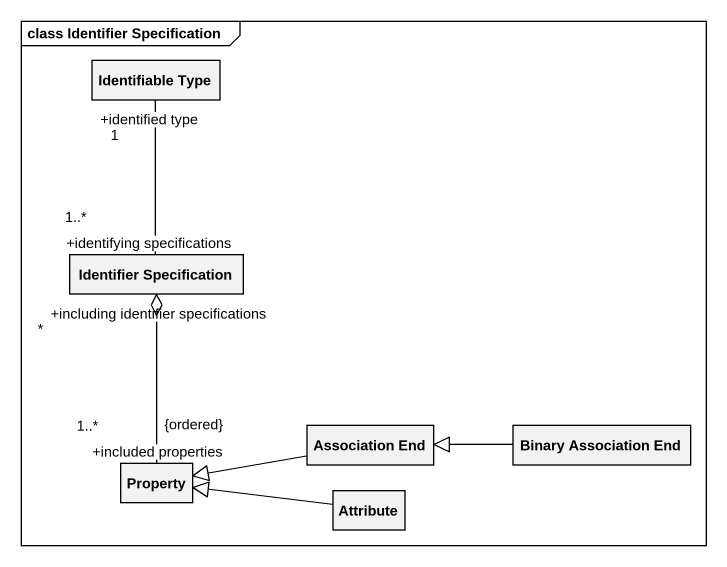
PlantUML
@startuml
mainframe class Identifier Specification
hide circle
hide empty members
class "Identifiable Type" as Identifiable_Type
class "Identifier Specification" as Identifier_Specification
class "Association End" as Association_End
class "Binary Association End" as Binary_Association_End
class Property
class Attribute
Identifier_Specification "1..*\n+identifying specifications" -up- "1\n+identified type" Identifiable_Type
Identifier_Specification "*\n+including identifier specifications" o-- "1..*\n+included properties\n{ordered}" Property
Association_End -left-|> Property
Binary_Association_End -left-|> Association_End
Attribute -left-|> Property
@enduml
